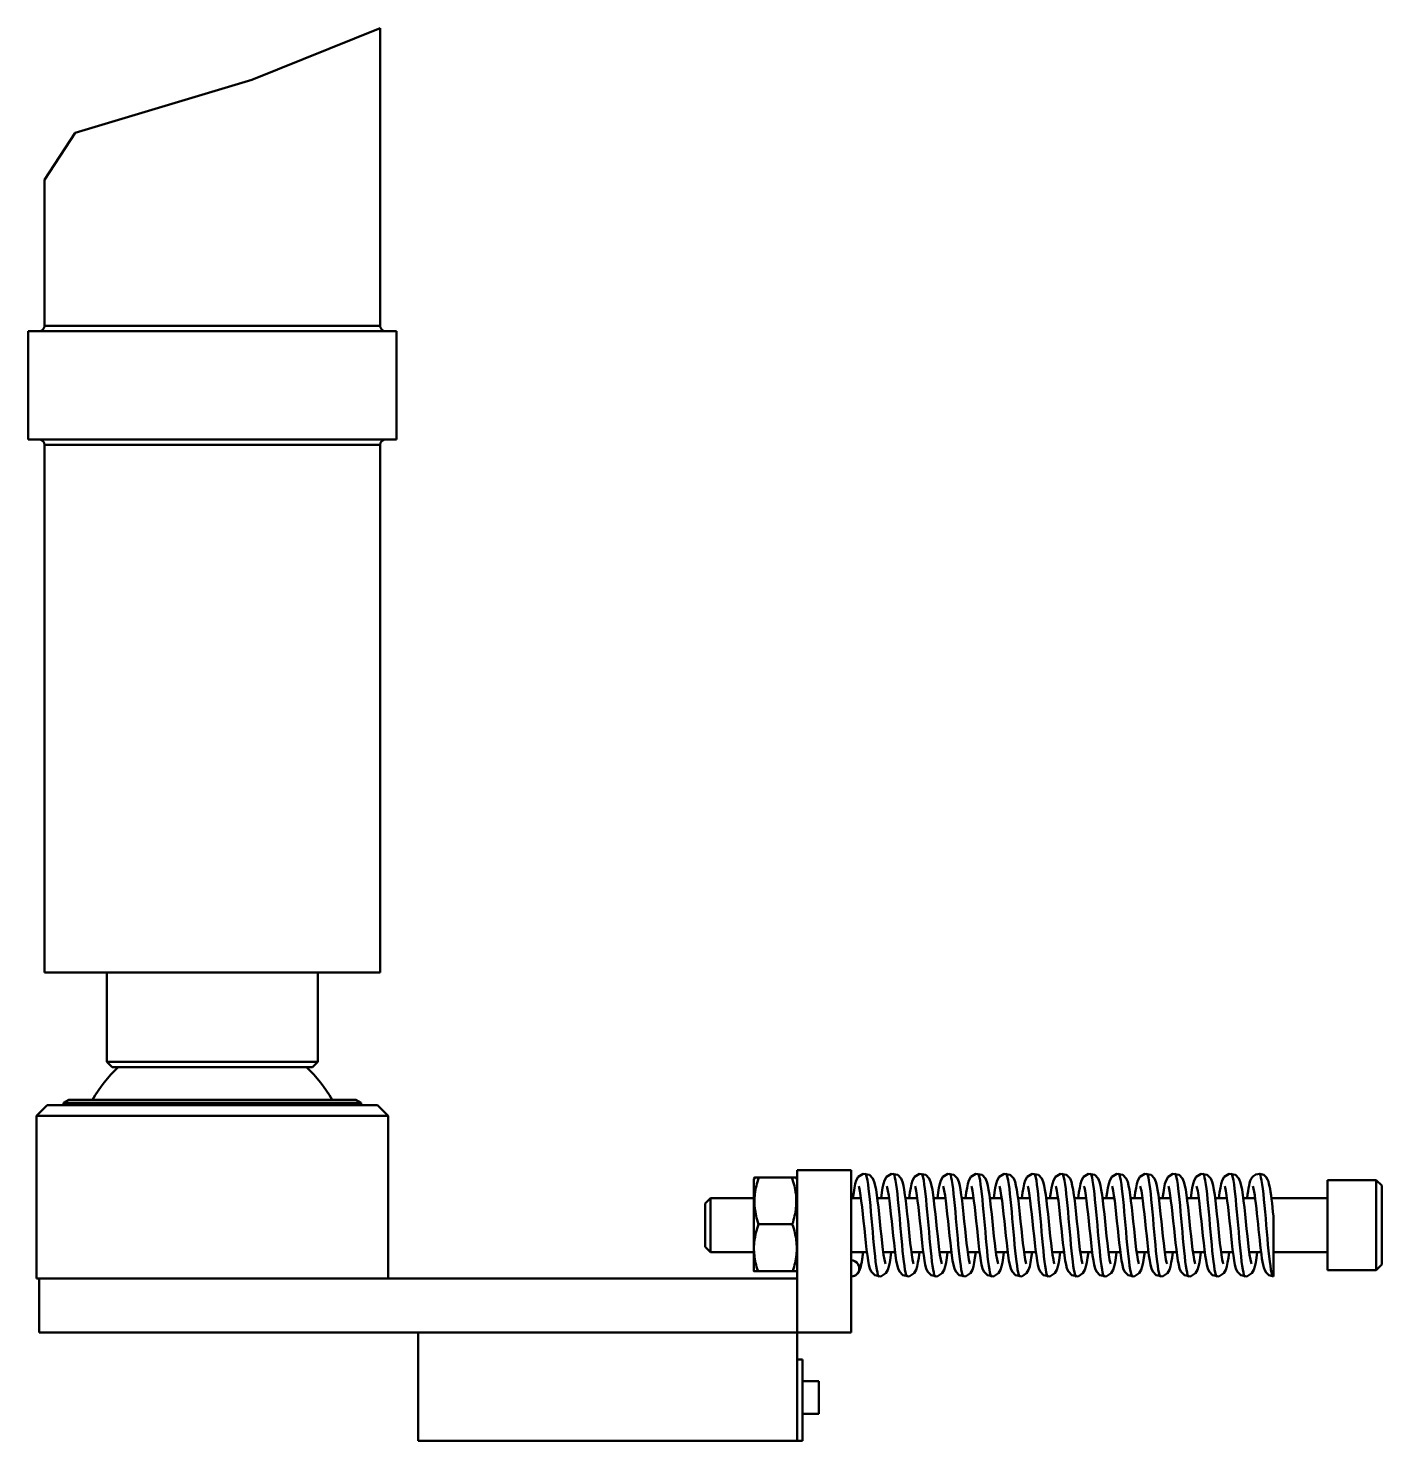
# Model space of a CAD drawing. Header units: millimetres. Extents: x 7841 to 11091, y 7078 to 9888.
# Drawn here: x 10841.2 to 11091.2, y 9626.9 to 9887.9 of the extents above; entities that cross this region are included whole.
import ezdxf

# ---------------------------------------------------------------- set-up
doc = ezdxf.new("R2010")
doc.units = ezdxf.units.MM
doc.layers.add('外形線', color=7, linetype='Continuous', lineweight=50)
doc.layers.add('破断線', color=3, linetype='Continuous', lineweight=50)

msp = doc.modelspace()

# ---------------------------------------------------------------- linework, layer by layer
at = {"layer": '外形線'}
for p, q in [((10906.19, 9832.93), (10906.19, 9887.89)), ((10844.19, 9832.93), (10844.19, 9859.89)), ((10909.19, 9831.93), (10841.19, 9831.93)), ((10841.19, 9811.93), (10841.19, 9831.93)), ((10909.19, 9811.93), (10909.19, 9831.93)), ((10909.19, 9811.93), (10841.19, 9811.93)), ((10844.19, 9713.43), (10844.19, 9810.93)), ((10906.19, 9713.43), (10906.19, 9810.93)), ((10906.19, 9713.43), (10844.19, 9713.43)), ((10855.69, 9713.43), (10855.69, 9696.93)), ((10894.69, 9713.43), (10894.69, 9696.93)), ((10855.69, 9696.93), (10894.69, 9696.93)), ((10856.69, 9695.93), (10855.69, 9696.93)), ((10893.69, 9695.93), (10856.69, 9695.93)), ((10893.69, 9695.93), (10894.69, 9696.93)), ((10848.69, 9689.93), (10847.69, 9689.35)), ((10848.69, 9689.93), (10901.69, 9689.93)), ((10901.69, 9689.93), (10902.69, 9689.35)), ((10844.69, 9688.93), (10842.69, 9686.93)), ((10907.69, 9686.93), (10842.69, 9686.93)), ((10842.69, 9656.93), (10842.69, 9686.93)), ((10844.69, 9688.93), (10905.69, 9688.93)), ((10902.69, 9689.35), (10847.69, 9689.35)), ((10847.69, 9689.35), (10847.69, 9688.93)), ((10902.69, 9689.35), (10902.69, 9688.93)), ((10905.69, 9688.93), (10907.69, 9686.93)), ((10907.69, 9656.93), (10907.69, 9686.93)), ((10983.19, 9676.93), (10983.19, 9656.93)), ((10993.19, 9676.93), (10983.19, 9676.93)), ((10993.19, 9646.93), (10993.19, 9676.93)), ((10975.19, 9675.27), (10975.37, 9675.59)), ((10975.19, 9675.27), (10975.19, 9658.27)), ((10982.24, 9675.59), (10976.14, 9675.59)), ((10983.19, 9675.27), (10983, 9675.59)), ((11081.19, 9675.07), (11081.19, 9658.47)), ((11081.19, 9675.07), (11090.19, 9675.07)), ((11090.19, 9658.47), (11090.19, 9675.07)), ((11091.19, 9674.07), (11090.19, 9675.07)), ((11091.19, 9674.07), (11091.19, 9659.47)), ((10966.19, 9670.77), (10967.19, 9671.77)), ((10967.19, 9671.77), (10967.19, 9661.77)), ((10975.19, 9671.77), (10967.19, 9671.77)), ((10994.99, 9671.77), (10993.19, 9671.77)), ((11000.19, 9671.77), (10998, 9671.77)), ((11005.39, 9671.77), (11003.2, 9671.77)), ((11010.59, 9671.77), (11008.4, 9671.77)), ((11015.79, 9671.77), (11013.6, 9671.77)), ((11020.99, 9671.77), (11018.8, 9671.77)), ((11026.19, 9671.77), (11024, 9671.77)), ((11031.39, 9671.77), (11029.2, 9671.77)), ((11036.59, 9671.77), (11034.4, 9671.77)), ((11041.79, 9671.77), (11039.6, 9671.77)), ((11046.99, 9671.77), (11044.8, 9671.77)), ((11052.19, 9671.77), (11050, 9671.77)), ((11057.39, 9671.77), (11055.2, 9671.77)), ((11062.59, 9671.77), (11060.4, 9671.77)), ((11067.79, 9671.77), (11065.6, 9671.77)), ((11081.19, 9671.77), (11070.8, 9671.77)), ((10966.19, 9662.77), (10966.19, 9670.77)), ((10982.32, 9666.93), (10976.06, 9666.93)), ((10966.19, 9662.77), (10967.19, 9661.77)), ((10975.19, 9661.77), (10967.19, 9661.77)), ((10996.11, 9661.77), (10993.19, 9661.77)), ((11001.31, 9661.77), (10999.12, 9661.77)), ((11006.51, 9661.77), (11004.32, 9661.77)), ((11011.71, 9661.77), (11009.52, 9661.77)), ((11016.91, 9661.77), (11014.72, 9661.77)), ((11022.11, 9661.77), (11019.92, 9661.77)), ((11027.31, 9661.77), (11025.12, 9661.77)), ((11032.51, 9661.77), (11030.32, 9661.77)), ((11037.71, 9661.77), (11035.52, 9661.77)), ((11042.91, 9661.77), (11040.72, 9661.77)), ((11048.11, 9661.77), (11045.92, 9661.77)), ((11053.31, 9661.77), (11051.12, 9661.77)), ((11058.51, 9661.77), (11056.32, 9661.77)), ((11063.71, 9661.77), (11061.52, 9661.77)), ((11068.91, 9661.77), (11066.72, 9661.77)), ((11081.19, 9661.77), (11071.19, 9661.77)), ((10982.4, 9658.27), (10975.98, 9658.27)), ((11081.19, 9658.47), (11090.19, 9658.47)), ((11091.19, 9659.47), (11090.19, 9658.47)), ((10843.19, 9656.93), (10842.69, 9656.93)), ((10843.19, 9646.93), (10843.19, 9656.93)), ((10867.19, 9656.93), (10843.19, 9656.93)), ((10875.08, 9656.93), (10867.19, 9656.93)), ((10883.19, 9656.93), (10875.08, 9656.93)), ((10983.19, 9656.93), (10883.19, 9656.93)), ((10983.19, 9646.93), (10983.19, 9656.93)), ((10843.19, 9646.93), (10983.19, 9646.93)), ((10913.19, 9646.93), (10913.19, 9626.93)), ((10983.19, 9626.93), (10983.19, 9646.93)), ((10993.19, 9646.93), (10983.19, 9646.93)), ((10983.19, 9641.93), (10984.19, 9641.93)), ((10984.19, 9626.93), (10984.19, 9641.93)), ((10984.19, 9637.93), (10987.19, 9637.93)), ((10987.19, 9637.93), (10987.19, 9631.93)), ((10984.19, 9631.93), (10987.19, 9631.93)), ((10983.19, 9626.93), (10913.19, 9626.93)), ((10983.19, 9626.93), (10984.19, 9626.93))]:
    msp.add_line(p, q, dxfattribs=at)
for p, q in [((10844.19, 9832.93), (10906.19, 9832.93)), ((10906.19, 9810.93), (10844.19, 9810.93))]:
    msp.add_line(p, q, dxfattribs=at).dxf.unprotected_set("ltscale", 0)
for points in [[(10976.14, 9675.59), (10976, 9675.17), (10975.88, 9674.78), (10975.77, 9674.39), (10975.68, 9674.01), (10975.6, 9673.65), (10975.53, 9673.29), (10975.47, 9672.94), (10975.42, 9672.59), (10975.38, 9672.25), (10975.35, 9671.91), (10975.34, 9671.57), (10975.33, 9671.23), (10975.33, 9670.9), (10975.34, 9670.56), (10975.36, 9670.22), (10975.4, 9669.88), (10975.44, 9669.54), (10975.49, 9669.19), (10975.56, 9668.84), (10975.63, 9668.47), (10975.72, 9668.1), (10975.82, 9667.72), (10975.93, 9667.33), (10976.06, 9666.93)], [(10975.37, 9675.59), (10975.38, 9675.59), (10975.38, 9675.59), (10975.39, 9675.59), (10975.39, 9675.59), (10975.41, 9675.59), (10975.42, 9675.59), (10975.44, 9675.59), (10975.45, 9675.59), (10975.48, 9675.59), (10975.5, 9675.59), (10975.53, 9675.59), (10975.55, 9675.59), (10975.59, 9675.59), (10975.62, 9675.59), (10975.66, 9675.59), (10975.7, 9675.59), (10975.74, 9675.59), (10975.79, 9675.59), (10975.84, 9675.59), (10975.89, 9675.59), (10975.95, 9675.59), (10976.01, 9675.59), (10976.07, 9675.59), (10976.14, 9675.59)], [(10982.32, 9666.93), (10982.45, 9667.33), (10982.56, 9667.72), (10982.66, 9668.1), (10982.75, 9668.47), (10982.82, 9668.84), (10982.89, 9669.19), (10982.94, 9669.54), (10982.98, 9669.88), (10983.01, 9670.22), (10983.04, 9670.56), (10983.05, 9670.9), (10983.05, 9671.23), (10983.04, 9671.57), (10983.02, 9671.91), (10983, 9672.25), (10982.96, 9672.59), (10982.91, 9672.94), (10982.85, 9673.29), (10982.78, 9673.65), (10982.7, 9674.01), (10982.6, 9674.39), (10982.5, 9674.78), (10982.38, 9675.17), (10982.24, 9675.59)], [(10982.24, 9675.59), (10982.31, 9675.59), (10982.37, 9675.59), (10982.43, 9675.59), (10982.49, 9675.59), (10982.54, 9675.59), (10982.59, 9675.59), (10982.64, 9675.59), (10982.68, 9675.59), (10982.72, 9675.59), (10982.76, 9675.59), (10982.79, 9675.59), (10982.82, 9675.59), (10982.85, 9675.59), (10982.88, 9675.59), (10982.9, 9675.59), (10982.93, 9675.59), (10982.94, 9675.59), (10982.96, 9675.59), (10982.97, 9675.59), (10982.98, 9675.59), (10982.99, 9675.59), (10983, 9675.59), (10983, 9675.59), (10983, 9675.59)], [(10993.51, 9671.77), (10993.65, 9672.8), (10993.8, 9673.67), (10993.95, 9674.4), (10994.14, 9675.03), (10994.51, 9675.67), (10995.43, 9676.23), (10996.57, 9676.04), (10997.21, 9675.37), (10997.46, 9674.76), (10997.63, 9674.1), (10997.78, 9673.3), (10997.93, 9672.35), (10998.07, 9671.26), (10998.21, 9670.06), (10998.35, 9668.76), (10998.49, 9667.42), (10998.63, 9666.06), (10998.77, 9664.73), (10998.91, 9663.45), (10999.05, 9662.29), (10999.19, 9661.27), (10999.33, 9660.44), (10999.45, 9659.84), (10999.53, 9659.6)], [(11000.6, 9661.77), (11000.46, 9660.74), (11000.32, 9659.86), (11000.16, 9659.13), (10999.97, 9658.51), (10999.6, 9657.86), (10998.69, 9657.3), (10997.54, 9657.49), (10996.9, 9658.17), (10996.65, 9658.78), (10996.48, 9659.44), (10996.33, 9660.23), (10996.19, 9661.18), (10996.05, 9662.27), (10995.91, 9663.48), (10995.77, 9664.77), (10995.63, 9666.11), (10995.48, 9667.48), (10995.34, 9668.81), (10995.2, 9670.08), (10995.06, 9671.24), (10994.92, 9672.26), (10994.79, 9673.09), (10994.66, 9673.69), (10994.59, 9673.94)], [(10998.71, 9671.77), (10998.85, 9672.8), (10999, 9673.67), (10999.15, 9674.4), (10999.34, 9675.03), (10999.71, 9675.67), (11000.63, 9676.23), (11001.78, 9676.04), (11002.41, 9675.36), (11002.66, 9674.75), (11002.83, 9674.09), (11002.98, 9673.3), (11003.13, 9672.35), (11003.27, 9671.26), (11003.41, 9670.05), (11003.55, 9668.76), (11003.69, 9667.41), (11003.83, 9666.06), (11003.97, 9664.72), (11004.11, 9663.45), (11004.25, 9662.29), (11004.39, 9661.27), (11004.53, 9660.44), (11004.65, 9659.84), (11004.73, 9659.6)], [(11005.8, 9661.77), (11005.66, 9660.74), (11005.52, 9659.86), (11005.36, 9659.13), (11005.17, 9658.51), (11004.8, 9657.86), (11003.89, 9657.3), (11002.74, 9657.49), (11002.1, 9658.17), (11001.85, 9658.78), (11001.68, 9659.44), (11001.53, 9660.23), (11001.39, 9661.18), (11001.25, 9662.27), (11001.11, 9663.48), (11000.97, 9664.77), (11000.83, 9666.11), (11000.68, 9667.48), (11000.54, 9668.81), (11000.4, 9670.08), (11000.26, 9671.24), (11000.12, 9672.26), (10999.99, 9673.09), (10999.86, 9673.69), (10999.79, 9673.94)], [(11003.91, 9671.77), (11004.05, 9672.8), (11004.2, 9673.67), (11004.35, 9674.4), (11004.54, 9675.03), (11004.91, 9675.67), (11005.83, 9676.23), (11006.97, 9676.04), (11007.61, 9675.37), (11007.86, 9674.76), (11008.03, 9674.1), (11008.18, 9673.3), (11008.33, 9672.35), (11008.47, 9671.26), (11008.61, 9670.06), (11008.75, 9668.76), (11008.89, 9667.42), (11009.03, 9666.06), (11009.17, 9664.73), (11009.31, 9663.45), (11009.45, 9662.29), (11009.59, 9661.27), (11009.73, 9660.44), (11009.85, 9659.84), (11009.93, 9659.6)], [(11011, 9661.77), (11010.86, 9660.74), (11010.72, 9659.86), (11010.56, 9659.13), (11010.37, 9658.51), (11010, 9657.86), (11009.09, 9657.3), (11007.94, 9657.49), (11007.3, 9658.17), (11007.05, 9658.78), (11006.88, 9659.44), (11006.73, 9660.23), (11006.59, 9661.18), (11006.45, 9662.27), (11006.31, 9663.48), (11006.17, 9664.77), (11006.03, 9666.11), (11005.88, 9667.48), (11005.74, 9668.81), (11005.6, 9670.08), (11005.46, 9671.24), (11005.32, 9672.26), (11005.19, 9673.09), (11005.06, 9673.69), (11004.99, 9673.94)], [(11009.11, 9671.77), (11009.25, 9672.8), (11009.4, 9673.67), (11009.55, 9674.4), (11009.74, 9675.03), (11010.11, 9675.67), (11011.03, 9676.23), (11012.18, 9676.04), (11012.81, 9675.36), (11013.06, 9674.75), (11013.23, 9674.09), (11013.38, 9673.3), (11013.53, 9672.35), (11013.67, 9671.26), (11013.81, 9670.05), (11013.95, 9668.76), (11014.09, 9667.41), (11014.23, 9666.06), (11014.37, 9664.72), (11014.51, 9663.45), (11014.65, 9662.29), (11014.79, 9661.27), (11014.93, 9660.44), (11015.05, 9659.84), (11015.13, 9659.6)], [(11016.2, 9661.77), (11016.06, 9660.74), (11015.92, 9659.86), (11015.76, 9659.13), (11015.57, 9658.51), (11015.2, 9657.86), (11014.29, 9657.3), (11013.14, 9657.49), (11012.5, 9658.17), (11012.25, 9658.78), (11012.08, 9659.44), (11011.93, 9660.23), (11011.79, 9661.18), (11011.65, 9662.27), (11011.51, 9663.48), (11011.37, 9664.77), (11011.23, 9666.11), (11011.08, 9667.48), (11010.94, 9668.81), (11010.8, 9670.08), (11010.66, 9671.24), (11010.52, 9672.26), (11010.39, 9673.09), (11010.26, 9673.69), (11010.19, 9673.94)], [(11014.31, 9671.77), (11014.45, 9672.8), (11014.6, 9673.67), (11014.75, 9674.4), (11014.94, 9675.03), (11015.31, 9675.67), (11016.23, 9676.23), (11017.37, 9676.04), (11018.01, 9675.37), (11018.26, 9674.76), (11018.43, 9674.1), (11018.58, 9673.3), (11018.73, 9672.35), (11018.87, 9671.26), (11019.01, 9670.06), (11019.15, 9668.76), (11019.29, 9667.42), (11019.43, 9666.06), (11019.57, 9664.73), (11019.71, 9663.45), (11019.85, 9662.29), (11019.99, 9661.27), (11020.13, 9660.44), (11020.25, 9659.84), (11020.33, 9659.6)], [(11021.4, 9661.77), (11021.26, 9660.74), (11021.12, 9659.86), (11020.96, 9659.13), (11020.77, 9658.51), (11020.4, 9657.86), (11019.49, 9657.3), (11018.34, 9657.49), (11017.7, 9658.17), (11017.45, 9658.78), (11017.28, 9659.44), (11017.13, 9660.23), (11016.99, 9661.18), (11016.85, 9662.27), (11016.71, 9663.48), (11016.57, 9664.77), (11016.43, 9666.11), (11016.28, 9667.48), (11016.14, 9668.81), (11016, 9670.08), (11015.86, 9671.24), (11015.72, 9672.26), (11015.59, 9673.09), (11015.46, 9673.69), (11015.39, 9673.94)], [(11019.51, 9671.77), (11019.65, 9672.8), (11019.8, 9673.67), (11019.95, 9674.4), (11020.14, 9675.03), (11020.51, 9675.67), (11021.43, 9676.23), (11022.58, 9676.04), (11023.21, 9675.36), (11023.46, 9674.75), (11023.63, 9674.09), (11023.78, 9673.3), (11023.93, 9672.35), (11024.07, 9671.26), (11024.21, 9670.05), (11024.35, 9668.76), (11024.49, 9667.41), (11024.63, 9666.06), (11024.77, 9664.72), (11024.91, 9663.45), (11025.05, 9662.29), (11025.19, 9661.27), (11025.33, 9660.44), (11025.45, 9659.84), (11025.53, 9659.6)], [(11026.6, 9661.77), (11026.46, 9660.74), (11026.32, 9659.86), (11026.16, 9659.13), (11025.97, 9658.51), (11025.6, 9657.86), (11024.69, 9657.3), (11023.54, 9657.49), (11022.9, 9658.17), (11022.65, 9658.78), (11022.48, 9659.44), (11022.33, 9660.23), (11022.19, 9661.18), (11022.05, 9662.27), (11021.91, 9663.48), (11021.77, 9664.77), (11021.63, 9666.11), (11021.48, 9667.48), (11021.34, 9668.81), (11021.2, 9670.08), (11021.06, 9671.24), (11020.92, 9672.26), (11020.79, 9673.09), (11020.66, 9673.69), (11020.59, 9673.94)], [(11024.71, 9671.77), (11024.85, 9672.8), (11025, 9673.67), (11025.15, 9674.4), (11025.34, 9675.03), (11025.71, 9675.67), (11026.63, 9676.23), (11027.77, 9676.04), (11028.41, 9675.37), (11028.66, 9674.76), (11028.83, 9674.1), (11028.98, 9673.3), (11029.13, 9672.35), (11029.27, 9671.26), (11029.41, 9670.06), (11029.55, 9668.76), (11029.69, 9667.42), (11029.83, 9666.06), (11029.97, 9664.73), (11030.11, 9663.45), (11030.25, 9662.29), (11030.39, 9661.27), (11030.53, 9660.44), (11030.65, 9659.84), (11030.73, 9659.6)], [(11031.8, 9661.77), (11031.66, 9660.74), (11031.52, 9659.86), (11031.36, 9659.13), (11031.17, 9658.51), (11030.8, 9657.86), (11029.89, 9657.3), (11028.74, 9657.49), (11028.1, 9658.17), (11027.85, 9658.78), (11027.68, 9659.44), (11027.53, 9660.23), (11027.39, 9661.18), (11027.25, 9662.27), (11027.11, 9663.48), (11026.97, 9664.77), (11026.83, 9666.11), (11026.68, 9667.48), (11026.54, 9668.81), (11026.4, 9670.08), (11026.26, 9671.24), (11026.12, 9672.26), (11025.99, 9673.09), (11025.86, 9673.69), (11025.79, 9673.94)], [(11029.91, 9671.77), (11030.05, 9672.8), (11030.2, 9673.67), (11030.35, 9674.4), (11030.54, 9675.03), (11030.91, 9675.67), (11031.83, 9676.23), (11032.98, 9676.04), (11033.61, 9675.36), (11033.86, 9674.75), (11034.03, 9674.09), (11034.18, 9673.3), (11034.33, 9672.35), (11034.47, 9671.26), (11034.61, 9670.05), (11034.75, 9668.76), (11034.89, 9667.41), (11035.03, 9666.06), (11035.17, 9664.72), (11035.31, 9663.45), (11035.45, 9662.29), (11035.59, 9661.27), (11035.73, 9660.44), (11035.85, 9659.84), (11035.93, 9659.6)], [(11037, 9661.77), (11036.86, 9660.74), (11036.72, 9659.86), (11036.56, 9659.13), (11036.37, 9658.51), (11036, 9657.86), (11035.09, 9657.3), (11033.94, 9657.49), (11033.3, 9658.17), (11033.05, 9658.78), (11032.88, 9659.44), (11032.73, 9660.23), (11032.59, 9661.18), (11032.45, 9662.27), (11032.31, 9663.48), (11032.17, 9664.77), (11032.03, 9666.11), (11031.88, 9667.48), (11031.74, 9668.81), (11031.6, 9670.08), (11031.46, 9671.24), (11031.32, 9672.26), (11031.19, 9673.09), (11031.06, 9673.69), (11030.99, 9673.94)], [(11035.11, 9671.77), (11035.25, 9672.8), (11035.4, 9673.67), (11035.55, 9674.4), (11035.74, 9675.03), (11036.11, 9675.67), (11037.03, 9676.23), (11038.17, 9676.04), (11038.81, 9675.37), (11039.06, 9674.76), (11039.23, 9674.1), (11039.38, 9673.3), (11039.53, 9672.35), (11039.67, 9671.26), (11039.81, 9670.06), (11039.95, 9668.76), (11040.09, 9667.42), (11040.23, 9666.06), (11040.37, 9664.73), (11040.51, 9663.45), (11040.65, 9662.29), (11040.79, 9661.27), (11040.93, 9660.44), (11041.05, 9659.84), (11041.13, 9659.6)], [(11042.2, 9661.77), (11042.06, 9660.74), (11041.92, 9659.86), (11041.76, 9659.13), (11041.57, 9658.51), (11041.2, 9657.86), (11040.29, 9657.3), (11039.14, 9657.49), (11038.5, 9658.17), (11038.25, 9658.78), (11038.08, 9659.44), (11037.93, 9660.23), (11037.79, 9661.18), (11037.65, 9662.27), (11037.51, 9663.48), (11037.37, 9664.77), (11037.23, 9666.11), (11037.08, 9667.48), (11036.94, 9668.81), (11036.8, 9670.08), (11036.66, 9671.24), (11036.52, 9672.26), (11036.39, 9673.09), (11036.26, 9673.69), (11036.19, 9673.94)], [(11040.31, 9671.77), (11040.45, 9672.8), (11040.6, 9673.67), (11040.75, 9674.4), (11040.94, 9675.03), (11041.31, 9675.67), (11042.23, 9676.23), (11043.38, 9676.04), (11044.01, 9675.36), (11044.26, 9674.75), (11044.43, 9674.09), (11044.58, 9673.3), (11044.73, 9672.35), (11044.87, 9671.26), (11045.01, 9670.05), (11045.15, 9668.76), (11045.29, 9667.41), (11045.43, 9666.06), (11045.57, 9664.72), (11045.71, 9663.45), (11045.85, 9662.29), (11045.99, 9661.27), (11046.13, 9660.44), (11046.25, 9659.84), (11046.33, 9659.6)], [(11047.4, 9661.77), (11047.26, 9660.74), (11047.12, 9659.86), (11046.96, 9659.13), (11046.77, 9658.51), (11046.4, 9657.86), (11045.49, 9657.3), (11044.34, 9657.49), (11043.7, 9658.17), (11043.45, 9658.78), (11043.28, 9659.44), (11043.13, 9660.23), (11042.99, 9661.18), (11042.85, 9662.27), (11042.71, 9663.48), (11042.57, 9664.77), (11042.43, 9666.11), (11042.28, 9667.48), (11042.14, 9668.81), (11042, 9670.08), (11041.86, 9671.24), (11041.72, 9672.26), (11041.59, 9673.09), (11041.46, 9673.69), (11041.39, 9673.94)], [(11045.51, 9671.77), (11045.65, 9672.8), (11045.8, 9673.67), (11045.95, 9674.4), (11046.14, 9675.03), (11046.51, 9675.67), (11047.43, 9676.23), (11048.57, 9676.04), (11049.21, 9675.37), (11049.46, 9674.76), (11049.63, 9674.1), (11049.78, 9673.3), (11049.93, 9672.35), (11050.07, 9671.26), (11050.21, 9670.06), (11050.35, 9668.76), (11050.49, 9667.42), (11050.63, 9666.06), (11050.77, 9664.73), (11050.91, 9663.45), (11051.05, 9662.29), (11051.19, 9661.27), (11051.33, 9660.44), (11051.45, 9659.84), (11051.53, 9659.6)], [(11052.6, 9661.77), (11052.46, 9660.74), (11052.32, 9659.86), (11052.16, 9659.13), (11051.97, 9658.51), (11051.6, 9657.86), (11050.69, 9657.3), (11049.54, 9657.49), (11048.9, 9658.17), (11048.65, 9658.78), (11048.48, 9659.44), (11048.33, 9660.23), (11048.19, 9661.18), (11048.05, 9662.27), (11047.91, 9663.48), (11047.77, 9664.77), (11047.63, 9666.11), (11047.48, 9667.48), (11047.34, 9668.81), (11047.2, 9670.08), (11047.06, 9671.24), (11046.92, 9672.26), (11046.79, 9673.09), (11046.66, 9673.69), (11046.59, 9673.94)], [(11050.71, 9671.77), (11050.85, 9672.8), (11051, 9673.67), (11051.15, 9674.4), (11051.34, 9675.03), (11051.71, 9675.67), (11052.63, 9676.23), (11053.78, 9676.04), (11054.41, 9675.36), (11054.66, 9674.75), (11054.83, 9674.09), (11054.98, 9673.3), (11055.13, 9672.35), (11055.27, 9671.26), (11055.41, 9670.05), (11055.55, 9668.76), (11055.69, 9667.41), (11055.83, 9666.06), (11055.97, 9664.72), (11056.11, 9663.45), (11056.25, 9662.29), (11056.39, 9661.27), (11056.53, 9660.44), (11056.65, 9659.84), (11056.73, 9659.6)], [(11057.8, 9661.77), (11057.66, 9660.74), (11057.52, 9659.86), (11057.36, 9659.13), (11057.17, 9658.51), (11056.8, 9657.86), (11055.89, 9657.3), (11054.74, 9657.49), (11054.1, 9658.17), (11053.85, 9658.78), (11053.68, 9659.44), (11053.53, 9660.23), (11053.39, 9661.18), (11053.25, 9662.27), (11053.11, 9663.48), (11052.97, 9664.77), (11052.83, 9666.11), (11052.68, 9667.48), (11052.54, 9668.81), (11052.4, 9670.08), (11052.26, 9671.24), (11052.12, 9672.26), (11051.99, 9673.09), (11051.86, 9673.69), (11051.79, 9673.94)], [(11055.91, 9671.77), (11056.05, 9672.8), (11056.2, 9673.67), (11056.35, 9674.4), (11056.54, 9675.03), (11056.91, 9675.67), (11057.83, 9676.23), (11058.97, 9676.04), (11059.61, 9675.37), (11059.86, 9674.76), (11060.03, 9674.1), (11060.18, 9673.3), (11060.33, 9672.35), (11060.47, 9671.26), (11060.61, 9670.06), (11060.75, 9668.76), (11060.89, 9667.42), (11061.03, 9666.06), (11061.17, 9664.73), (11061.31, 9663.45), (11061.45, 9662.29), (11061.59, 9661.27), (11061.73, 9660.44), (11061.85, 9659.84), (11061.93, 9659.6)], [(11063, 9661.77), (11062.86, 9660.74), (11062.72, 9659.86), (11062.56, 9659.13), (11062.37, 9658.51), (11062, 9657.86), (11061.09, 9657.3), (11059.94, 9657.49), (11059.3, 9658.17), (11059.05, 9658.78), (11058.88, 9659.44), (11058.73, 9660.23), (11058.59, 9661.18), (11058.45, 9662.27), (11058.31, 9663.48), (11058.17, 9664.77), (11058.03, 9666.11), (11057.88, 9667.48), (11057.74, 9668.81), (11057.6, 9670.08), (11057.46, 9671.24), (11057.32, 9672.26), (11057.19, 9673.09), (11057.06, 9673.69), (11056.99, 9673.94)], [(11061.11, 9671.77), (11061.25, 9672.8), (11061.4, 9673.67), (11061.55, 9674.4), (11061.74, 9675.03), (11062.11, 9675.67), (11063.03, 9676.23), (11064.18, 9676.04), (11064.81, 9675.36), (11065.06, 9674.75), (11065.23, 9674.09), (11065.38, 9673.3), (11065.53, 9672.35), (11065.67, 9671.26), (11065.81, 9670.05), (11065.95, 9668.76), (11066.09, 9667.41), (11066.23, 9666.06), (11066.37, 9664.72), (11066.51, 9663.45), (11066.65, 9662.29), (11066.79, 9661.27), (11066.93, 9660.44), (11067.05, 9659.84), (11067.13, 9659.6)], [(11068.2, 9661.77), (11068.06, 9660.74), (11067.92, 9659.86), (11067.77, 9659.13), (11067.57, 9658.51), (11067.2, 9657.86), (11066.29, 9657.3), (11065.14, 9657.49), (11064.5, 9658.17), (11064.25, 9658.78), (11064.08, 9659.44), (11063.93, 9660.23), (11063.79, 9661.18), (11063.65, 9662.27), (11063.51, 9663.48), (11063.37, 9664.77), (11063.23, 9666.11), (11063.08, 9667.48), (11062.94, 9668.81), (11062.8, 9670.08), (11062.66, 9671.24), (11062.52, 9672.26), (11062.39, 9673.09), (11062.26, 9673.69), (11062.19, 9673.94)], [(11066.31, 9671.77), (11066.4, 9672.44), (11066.49, 9673.05), (11066.59, 9673.6), (11066.68, 9674.09), (11066.78, 9674.52), (11066.91, 9674.92), (11067.07, 9675.31), (11067.37, 9675.74), (11067.92, 9676.13), (11068.67, 9676.26), (11069.38, 9676.04), (11069.85, 9675.61), (11070.1, 9675.19), (11070.25, 9674.81), (11070.36, 9674.41), (11070.46, 9673.96), (11070.56, 9673.45), (11070.65, 9672.89), (11070.74, 9672.25), (11070.83, 9671.56), (11070.92, 9670.82), (11071.01, 9670.05), (11071.1, 9669.23), (11071.19, 9668.39)], [(11071.19, 9657.27), (11070.35, 9657.49), (11069.82, 9657.99), (11069.57, 9658.46), (11069.41, 9658.91), (11069.29, 9659.4), (11069.18, 9659.97), (11069.07, 9660.62), (11068.97, 9661.35), (11068.86, 9662.16), (11068.76, 9663.04), (11068.65, 9663.97), (11068.55, 9664.94), (11068.44, 9665.93), (11068.34, 9666.94), (11068.24, 9667.94), (11068.13, 9668.92), (11068.03, 9669.86), (11067.92, 9670.75), (11067.82, 9671.57), (11067.72, 9672.3), (11067.62, 9672.93), (11067.52, 9673.44), (11067.44, 9673.79), (11067.39, 9673.94)], [(10976.06, 9666.93), (10975.92, 9666.51), (10975.8, 9666.11), (10975.69, 9665.73), (10975.59, 9665.35), (10975.51, 9664.98), (10975.44, 9664.62), (10975.38, 9664.27), (10975.33, 9663.92), (10975.29, 9663.58), (10975.26, 9663.24), (10975.24, 9662.91), (10975.24, 9662.57), (10975.24, 9662.24), (10975.25, 9661.9), (10975.27, 9661.57), (10975.31, 9661.23), (10975.35, 9660.88), (10975.4, 9660.53), (10975.47, 9660.18), (10975.54, 9659.82), (10975.63, 9659.45), (10975.73, 9659.07), (10975.85, 9658.67), (10975.98, 9658.27)], [(10982.4, 9658.27), (10982.53, 9658.67), (10982.65, 9659.07), (10982.75, 9659.45), (10982.84, 9659.82), (10982.91, 9660.18), (10982.98, 9660.53), (10983.03, 9660.88), (10983.07, 9661.23), (10983.11, 9661.57), (10983.13, 9661.9), (10983.14, 9662.24), (10983.14, 9662.57), (10983.13, 9662.91), (10983.12, 9663.24), (10983.09, 9663.58), (10983.05, 9663.92), (10983, 9664.27), (10982.94, 9664.62), (10982.87, 9664.98), (10982.79, 9665.35), (10982.69, 9665.73), (10982.58, 9666.11), (10982.46, 9666.51), (10982.32, 9666.93)], [(11071.19, 9657.27), (11071.19, 9657.3), (11071.19, 9657.4), (11071.19, 9657.57), (11071.19, 9657.81), (11071.19, 9658.11), (11071.19, 9658.47), (11071.19, 9658.89), (11071.19, 9659.37), (11071.19, 9659.9), (11071.19, 9660.48), (11071.19, 9661.11), (11071.19, 9661.78), (11071.19, 9662.48), (11071.19, 9663.21), (11071.19, 9663.96), (11071.19, 9664.72), (11071.19, 9665.44), (11071.19, 9666.11), (11071.19, 9666.72), (11071.19, 9667.26), (11071.19, 9667.7), (11071.19, 9668.04), (11071.19, 9668.27), (11071.19, 9668.39)], [(10995.4, 9661.77), (10995.37, 9661.51), (10995.34, 9661.26), (10995.3, 9661.02), (10995.27, 9660.78), (10995.23, 9660.55), (10995.2, 9660.34), (10995.16, 9660.13), (10995.13, 9659.93), (10995.09, 9659.74), (10995.06, 9659.56), (10995.02, 9659.39), (10994.99, 9659.22), (10994.95, 9659.06), (10994.9, 9658.91), (10994.86, 9658.76), (10994.81, 9658.61), (10994.76, 9658.47), (10994.69, 9658.32), (10994.61, 9658.17), (10994.52, 9658.01), (10994.39, 9657.85), (10994.23, 9657.68), (10994.02, 9657.52), (10993.78, 9657.4)], [(10975.98, 9658.27), (10975.91, 9658.27), (10975.84, 9658.27), (10975.78, 9658.27), (10975.72, 9658.27), (10975.67, 9658.27), (10975.62, 9658.27), (10975.57, 9658.27), (10975.52, 9658.27), (10975.48, 9658.27), (10975.44, 9658.27), (10975.41, 9658.27), (10975.37, 9658.27), (10975.34, 9658.27), (10975.32, 9658.27), (10975.29, 9658.27), (10975.27, 9658.27), (10975.25, 9658.27), (10975.24, 9658.27), (10975.22, 9658.27), (10975.21, 9658.27), (10975.2, 9658.27), (10975.19, 9658.27), (10975.19, 9658.27), (10975.19, 9658.27)], [(10983.19, 9658.27), (10983.19, 9658.27), (10983.18, 9658.27), (10983.18, 9658.27), (10983.17, 9658.27), (10983.16, 9658.27), (10983.14, 9658.27), (10983.13, 9658.27), (10983.11, 9658.27), (10983.09, 9658.27), (10983.06, 9658.27), (10983.03, 9658.27), (10983, 9658.27), (10982.97, 9658.27), (10982.94, 9658.27), (10982.9, 9658.27), (10982.85, 9658.27), (10982.81, 9658.27), (10982.76, 9658.27), (10982.71, 9658.27), (10982.66, 9658.27), (10982.6, 9658.27), (10982.54, 9658.27), (10982.47, 9658.27), (10982.4, 9658.27)]]:
    msp.add_lwpolyline(points, dxfattribs=at)
for points in [[(10998.36, 9657.27), (10998.25, 9657.35), (10998.14, 9657.59), (10998.03, 9657.99), (10997.92, 9658.54), (10997.82, 9659.23), (10997.71, 9660.05), (10997.6, 9660.98), (10997.49, 9662.02), (10997.38, 9663.13), (10997.27, 9664.31), (10997.17, 9665.53), (10997.06, 9666.77), (10996.95, 9668.01), (10996.84, 9669.23), (10996.73, 9670.4), (10996.62, 9671.52), (10996.52, 9672.55), (10996.41, 9673.48), (10996.3, 9674.3), (10996.19, 9674.99), (10996.08, 9675.54), (10995.97, 9675.94), (10995.87, 9676.18), (10995.76, 9676.27)], [(11003.56, 9657.27), (11003.45, 9657.35), (11003.34, 9657.59), (11003.23, 9657.99), (11003.12, 9658.54), (11003.02, 9659.23), (11002.91, 9660.05), (11002.8, 9660.98), (11002.69, 9662.02), (11002.58, 9663.13), (11002.47, 9664.31), (11002.37, 9665.53), (11002.26, 9666.77), (11002.15, 9668.01), (11002.04, 9669.22), (11001.93, 9670.4), (11001.82, 9671.52), (11001.72, 9672.55), (11001.61, 9673.48), (11001.5, 9674.3), (11001.39, 9674.99), (11001.28, 9675.54), (11001.17, 9675.94), (11001.07, 9676.18), (11000.96, 9676.27)], [(11008.76, 9657.27), (11008.65, 9657.35), (11008.54, 9657.59), (11008.43, 9657.99), (11008.32, 9658.54), (11008.22, 9659.23), (11008.11, 9660.05), (11008, 9660.99), (11007.89, 9662.02), (11007.78, 9663.13), (11007.67, 9664.31), (11007.57, 9665.53), (11007.46, 9666.77), (11007.35, 9668.01), (11007.24, 9669.23), (11007.13, 9670.4), (11007.02, 9671.52), (11006.92, 9672.55), (11006.81, 9673.48), (11006.7, 9674.3), (11006.59, 9674.99), (11006.48, 9675.54), (11006.37, 9675.94), (11006.27, 9676.18), (11006.16, 9676.26)], [(11013.96, 9657.27), (11013.85, 9657.35), (11013.74, 9657.59), (11013.63, 9657.99), (11013.52, 9658.54), (11013.42, 9659.23), (11013.31, 9660.05), (11013.2, 9660.98), (11013.09, 9662.02), (11012.98, 9663.13), (11012.87, 9664.31), (11012.77, 9665.53), (11012.66, 9666.77), (11012.55, 9668.01), (11012.44, 9669.23), (11012.33, 9670.4), (11012.22, 9671.52), (11012.12, 9672.55), (11012.01, 9673.48), (11011.9, 9674.3), (11011.79, 9674.99), (11011.68, 9675.54), (11011.57, 9675.94), (11011.47, 9676.18), (11011.36, 9676.27)], [(11019.16, 9657.27), (11019.05, 9657.35), (11018.94, 9657.59), (11018.83, 9657.99), (11018.72, 9658.54), (11018.62, 9659.23), (11018.51, 9660.05), (11018.4, 9660.98), (11018.29, 9662.02), (11018.18, 9663.13), (11018.07, 9664.31), (11017.97, 9665.53), (11017.86, 9666.77), (11017.75, 9668.01), (11017.64, 9669.22), (11017.53, 9670.4), (11017.42, 9671.52), (11017.32, 9672.55), (11017.21, 9673.48), (11017.1, 9674.3), (11016.99, 9674.99), (11016.88, 9675.54), (11016.77, 9675.94), (11016.67, 9676.18), (11016.56, 9676.27)], [(11024.36, 9657.27), (11024.25, 9657.35), (11024.14, 9657.59), (11024.03, 9657.99), (11023.92, 9658.54), (11023.82, 9659.23), (11023.71, 9660.05), (11023.6, 9660.99), (11023.49, 9662.02), (11023.38, 9663.13), (11023.27, 9664.31), (11023.17, 9665.53), (11023.06, 9666.77), (11022.95, 9668.01), (11022.84, 9669.22), (11022.73, 9670.4), (11022.62, 9671.52), (11022.52, 9672.55), (11022.41, 9673.48), (11022.3, 9674.3), (11022.19, 9674.99), (11022.08, 9675.54), (11021.97, 9675.94), (11021.87, 9676.18), (11021.76, 9676.26)], [(11029.56, 9657.27), (11029.45, 9657.35), (11029.34, 9657.59), (11029.23, 9657.99), (11029.12, 9658.54), (11029.02, 9659.23), (11028.91, 9660.05), (11028.8, 9660.98), (11028.69, 9662.02), (11028.58, 9663.13), (11028.47, 9664.31), (11028.37, 9665.53), (11028.26, 9666.77), (11028.15, 9668.01), (11028.04, 9669.23), (11027.93, 9670.4), (11027.82, 9671.52), (11027.72, 9672.55), (11027.61, 9673.48), (11027.5, 9674.3), (11027.39, 9674.99), (11027.28, 9675.54), (11027.17, 9675.94), (11027.07, 9676.18), (11026.96, 9676.27)], [(11034.76, 9657.27), (11034.65, 9657.35), (11034.54, 9657.59), (11034.43, 9657.99), (11034.32, 9658.54), (11034.22, 9659.23), (11034.11, 9660.05), (11034, 9660.98), (11033.89, 9662.02), (11033.78, 9663.13), (11033.67, 9664.31), (11033.57, 9665.53), (11033.46, 9666.77), (11033.35, 9668.01), (11033.24, 9669.23), (11033.13, 9670.4), (11033.02, 9671.52), (11032.92, 9672.55), (11032.81, 9673.48), (11032.7, 9674.3), (11032.59, 9674.99), (11032.48, 9675.54), (11032.37, 9675.94), (11032.27, 9676.18), (11032.16, 9676.27)], [(11039.96, 9657.27), (11039.85, 9657.35), (11039.74, 9657.59), (11039.63, 9657.99), (11039.52, 9658.54), (11039.42, 9659.23), (11039.31, 9660.05), (11039.2, 9660.99), (11039.09, 9662.02), (11038.98, 9663.13), (11038.87, 9664.31), (11038.77, 9665.53), (11038.66, 9666.77), (11038.55, 9668.01), (11038.44, 9669.22), (11038.33, 9670.4), (11038.22, 9671.52), (11038.12, 9672.55), (11038.01, 9673.48), (11037.9, 9674.3), (11037.79, 9674.99), (11037.68, 9675.54), (11037.57, 9675.94), (11037.47, 9676.18), (11037.36, 9676.26)], [(11045.16, 9657.27), (11045.05, 9657.35), (11044.94, 9657.59), (11044.83, 9657.99), (11044.72, 9658.54), (11044.62, 9659.23), (11044.51, 9660.05), (11044.4, 9660.98), (11044.29, 9662.02), (11044.18, 9663.13), (11044.07, 9664.31), (11043.97, 9665.53), (11043.86, 9666.77), (11043.75, 9668.01), (11043.64, 9669.23), (11043.53, 9670.4), (11043.42, 9671.52), (11043.32, 9672.55), (11043.21, 9673.48), (11043.1, 9674.3), (11042.99, 9674.99), (11042.88, 9675.54), (11042.77, 9675.94), (11042.67, 9676.18), (11042.56, 9676.26)], [(11050.36, 9657.27), (11050.25, 9657.35), (11050.14, 9657.59), (11050.03, 9657.99), (11049.92, 9658.54), (11049.82, 9659.23), (11049.71, 9660.05), (11049.6, 9660.98), (11049.49, 9662.02), (11049.38, 9663.13), (11049.27, 9664.31), (11049.17, 9665.53), (11049.06, 9666.77), (11048.95, 9668.01), (11048.84, 9669.23), (11048.73, 9670.4), (11048.62, 9671.52), (11048.52, 9672.55), (11048.41, 9673.48), (11048.3, 9674.3), (11048.19, 9674.99), (11048.08, 9675.54), (11047.97, 9675.94), (11047.87, 9676.18), (11047.76, 9676.27)], [(11055.56, 9657.27), (11055.45, 9657.35), (11055.34, 9657.59), (11055.23, 9657.99), (11055.12, 9658.54), (11055.02, 9659.23), (11054.91, 9660.05), (11054.8, 9660.99), (11054.69, 9662.02), (11054.58, 9663.13), (11054.47, 9664.31), (11054.37, 9665.53), (11054.26, 9666.77), (11054.15, 9668.01), (11054.04, 9669.22), (11053.93, 9670.4), (11053.82, 9671.52), (11053.72, 9672.55), (11053.61, 9673.48), (11053.5, 9674.3), (11053.39, 9674.99), (11053.28, 9675.54), (11053.17, 9675.94), (11053.07, 9676.18), (11052.96, 9676.26)], [(11060.76, 9657.27), (11060.65, 9657.35), (11060.54, 9657.59), (11060.43, 9657.99), (11060.32, 9658.54), (11060.22, 9659.23), (11060.11, 9660.05), (11060, 9660.98), (11059.89, 9662.02), (11059.78, 9663.13), (11059.67, 9664.31), (11059.57, 9665.53), (11059.46, 9666.77), (11059.35, 9668.01), (11059.24, 9669.23), (11059.13, 9670.4), (11059.02, 9671.52), (11058.92, 9672.55), (11058.81, 9673.48), (11058.7, 9674.3), (11058.59, 9674.99), (11058.48, 9675.54), (11058.37, 9675.94), (11058.27, 9676.18), (11058.16, 9676.26)], [(11065.96, 9657.27), (11065.85, 9657.35), (11065.74, 9657.59), (11065.63, 9657.99), (11065.52, 9658.54), (11065.42, 9659.23), (11065.31, 9660.05), (11065.2, 9660.98), (11065.09, 9662.02), (11064.98, 9663.13), (11064.87, 9664.31), (11064.77, 9665.53), (11064.66, 9666.77), (11064.55, 9668.01), (11064.44, 9669.23), (11064.33, 9670.4), (11064.22, 9671.52), (11064.12, 9672.55), (11064.01, 9673.48), (11063.9, 9674.3), (11063.79, 9674.99), (11063.68, 9675.54), (11063.57, 9675.94), (11063.47, 9676.18), (11063.36, 9676.27)], [(11071.16, 9657.27), (11071.05, 9657.35), (11070.94, 9657.59), (11070.83, 9657.99), (11070.72, 9658.54), (11070.62, 9659.23), (11070.51, 9660.05), (11070.4, 9660.99), (11070.29, 9662.02), (11070.18, 9663.13), (11070.07, 9664.31), (11069.97, 9665.53), (11069.86, 9666.77), (11069.75, 9668.01), (11069.64, 9669.22), (11069.53, 9670.4), (11069.42, 9671.52), (11069.32, 9672.55), (11069.21, 9673.48), (11069.1, 9674.3), (11068.99, 9674.99), (11068.88, 9675.54), (11068.77, 9675.94), (11068.67, 9676.18), (11068.56, 9676.26)]]:
    msp.add_lwpolyline(points, dxfattribs=at).dxf.unprotected_set("ltscale", 0)
for centre, radius, start, end in [((10843.19, 9832.93), 1, 270, 0), ((10907.19, 9832.93), 1, 180, 270), ((10843.19, 9810.93), 1, 0, 90), ((10907.19, 9810.93), 1, 90, 180), ((10875.18, 9677.43), 25.39, 133.2296, 150.5076), ((10875.2, 9677.43), 25.39, 29.4924, 46.7704)]:
    msp.add_arc(centre, radius, start, end, dxfattribs=at)
msp.add_ellipse((10993.19, 9658.77), major_axis=(1.5, 0), ratio=0.999281, start_param=4.712389, end_param=7.853982, dxfattribs=at)
at = {"layer": '破断線'}
for p, q in [((10906.19, 9887.89), (10882.49, 9878.38)), ((10882.49, 9878.38), (10849.84, 9868.54)), ((10849.84, 9868.54), (10844.19, 9859.89))]:
    msp.add_line(p, q, dxfattribs=at)

doc.saveas('drawing.dxf')
